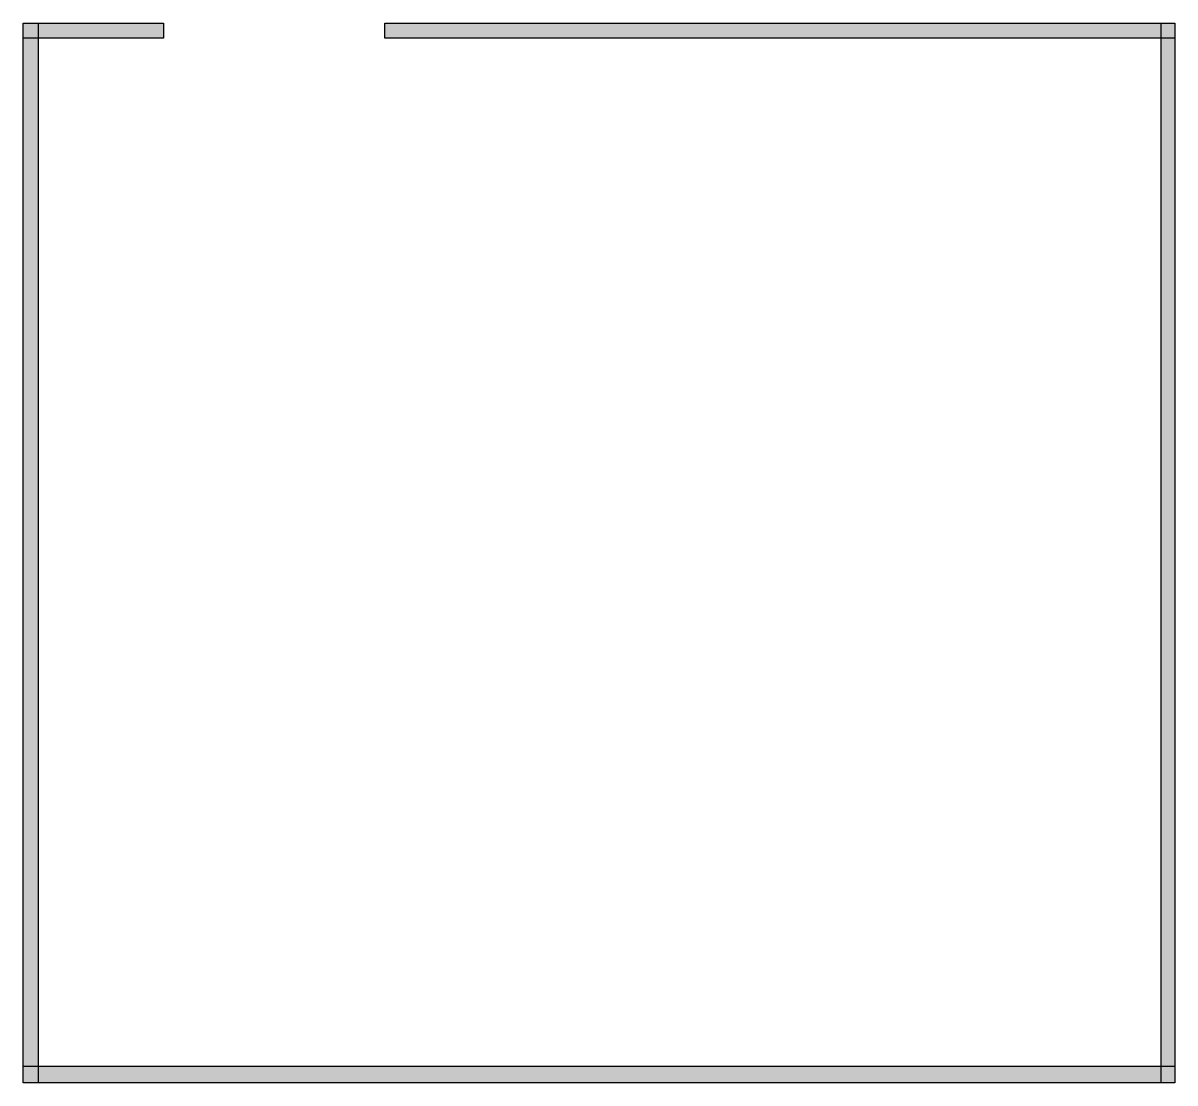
# Model space of a CAD drawing. Header units: centimetres. Extents: x 3 to 1132, y 0 to 1039.
import ezdxf

# ---------------------------------------------------------------- set-up
doc = ezdxf.new("R2010")
doc.units = ezdxf.units.CM
doc.layers.add('WALL', color=7, linetype='Continuous')

msp = doc.modelspace()

# ---------------------------------------------------------------- hatches: boundary and pattern name
at = {"layer": 'WALL'}
h = msp.add_hatch(color=256, dxfattribs=at)
h.dxf.hatch_style = 1
h.paths.add_polyline_path([(2.7, 1039.1), (140.5, 1039.1), (140.5, 1024.1), (2.7, 1024.1)])
h = msp.add_hatch(color=256, dxfattribs=at)
h.dxf.hatch_style = 1
h.paths.add_polyline_path([(2.7, 1039.1), (17.7, 1039.1), (17.7, 0), (2.7, 0)])
h = msp.add_hatch(color=256, dxfattribs=at)
h.dxf.hatch_style = 1
h.paths.add_polyline_path([(357.3, 1039.1), (1131.8, 1039.1), (1131.8, 1024.1), (357.3, 1024.1)])
h = msp.add_hatch(color=256, dxfattribs=at)
h.dxf.hatch_style = 1
h.paths.add_polyline_path([(1118.2, 1039.1), (1131.8, 1039.1), (1131.8, 0), (1118.2, 0)])
h = msp.add_hatch(color=256, dxfattribs=at)
h.dxf.hatch_style = 1
h.paths.add_polyline_path([(2.7, 16.4), (1131.8, 16.4), (1131.8, 0), (2.7, 0)])

# ---------------------------------------------------------------- linework, layer by layer
for points in [[(2.7, 1039.1), (140.5, 1039.1), (140.5, 1024.1), (2.7, 1024.1)], [(2.7, 1039.1), (17.7, 1039.1), (17.7, 0), (2.7, 0)], [(357.3, 1039.1), (1131.8, 1039.1), (1131.8, 1024.1), (357.3, 1024.1)], [(1118.2, 1039.1), (1131.8, 1039.1), (1131.8, 0), (1118.2, 0)], [(2.7, 16.4), (1131.8, 16.4), (1131.8, 0), (2.7, 0)]]:
    msp.add_lwpolyline(points, close=True, dxfattribs=at)

doc.saveas('drawing.dxf')
